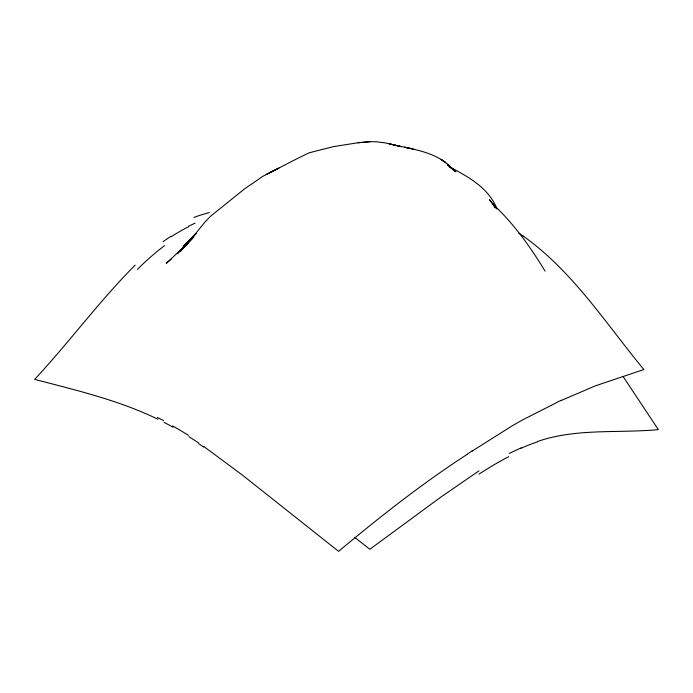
<?xml version="1.0" encoding="UTF-8"?>
<svg xmlns="http://www.w3.org/2000/svg" width="693" height="693" viewBox="0 0 693 693"><rect width="100%" height="100%" fill="white"/><g stroke="black" fill="none" stroke-linecap="round" stroke-linejoin="round"><path stroke-width="1.04" d="M180.752 250.849L193.078 237.786L177.72 253.257L188.305 242.845L166.268 263.323L171.18 259.191M183.03 246.387L190.8 239.302L185.17 245.097L193.572 236.348L188.046 242.403L196.041 233.42L180.085 251.516L195.071 234.355L190.61 239.726L204.833 222.167L210.715 216.121L244.534 188.894L263.063 176.187L297.054 158.697L308.775 152.954L315.194 151.239L333.48 146.613L358.038 142.749L370.46 141.658L376.923 141.822L386.053 143.027L401.377 146.682L389.345 143.867C411.313 149.35 437.491 151.135 453.04 169.75M135.17 265.116C99.298 301.065 69.283 342.255 34.65 379.357C76.403 390.324 118.901 400.225 157.917 419.239M190.8 239.302L184.156 245.374L188.557 241.632M185.005 244.421L188.349 241.727M163.028 241.675L170.799 236.313M466.978 454.495C421.933 483.688 379.755 516.978 338.582 551.342L242.507 475.173L203.629 446.353M472.046 451.152L510.897 426.637A119.941 16.736 -35.6 0 1 523.44 419.464L556.739 402.581M478.976 470.876L440.514 497.331L369.871 549.272L354.903 537.56M266.225 174.428L278.855 168.148L269.334 172.869M509.242 453.43L521.145 447.843M188.496 226.247L195.097 223.189M560.854 400.649L595.521 385.793L643.849 369.525C605.647 323.241 572.79 271.301 523.094 235.984M537.629 441.458C576.498 428.066 618.121 433.376 658.35 429.625L623.154 376.576M370.46 141.658L358.038 142.749M410.854 148.588L404.738 147.193L414.293 149.393M163.972 422.28L173.172 427.234M188.99 436.677L198.726 443.026M455.786 171.717L447.262 164.657L453.04 169.257L449.48 166.814C468.312 176.836 488.834 187.829 496.968 208.983M455.751 171.673L447.609 164.284L454.469 171.206M495.599 207.857L489.475 199.679L495.677 207.536L492.454 203.811C513.634 223.285 530.162 246.665 545.053 271.084M495.694 207.865L492.732 203.777L494.802 206.895M520.893 448.302A155.882 52.841 -39.1 0 1 537.326 441.9M479.01 474.116A244.568 118.919 -47.1 0 1 508.714 456.678M157.424 417.507A312.456 139.925 52.4 0 1 163.505 420.512M172.6 425.952A203.387 67.204 44.8 0 1 188.539 435.395M198.813 443.763A312.292 134.381 49.1 0 1 203.69 447.089M467.29 454.097A282.363 34.901 -36.6 0 1 472.375 450.736M557.224 402.174A282.701 36.703 -33.2 0 1 561.339 400.242M518.494 232.952A122.055 98.441 -78.5 0 1 523.076 236.01M193.849 217.437A291.493 223.233 89.8 0 1 209.286 212.569M171.006 236.885A230.422 176.559 -87.4 0 1 188.626 226.732M137.413 269.386A299.489 220.028 -81.1 0 1 164.51 245.669M442.983 160.698L441.017 159.303L445.712 162.673L442.983 160.698"/></g></svg>
